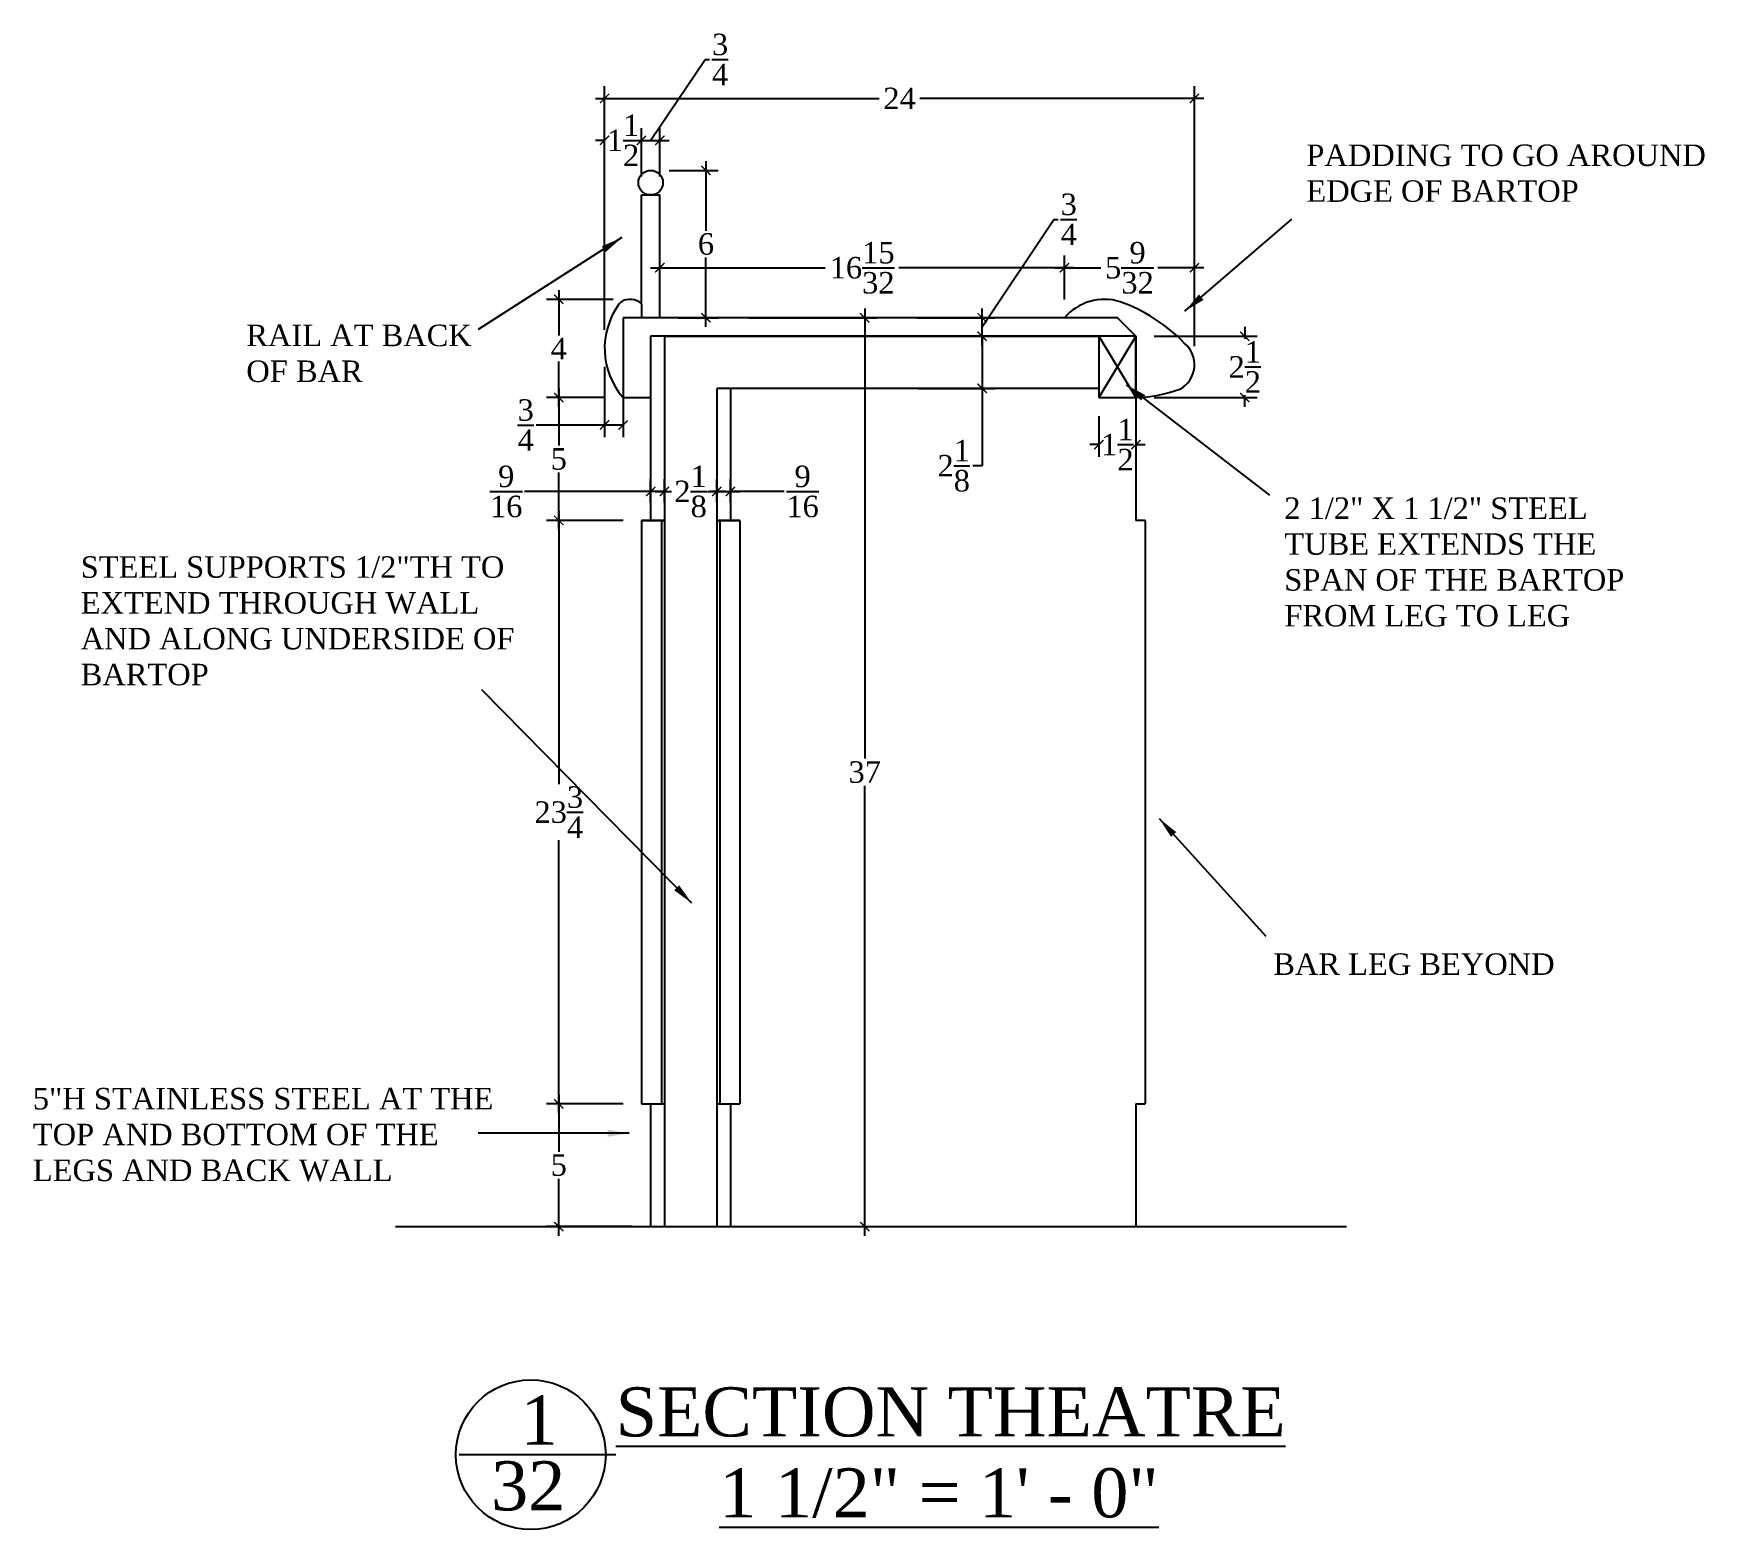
# Model space of a CAD drawing. Header units: inches. Extents: x -8 to 7069, y -18 to 1274.
# Drawn here: x 6823.4 to 6891.5, y 1057.8 to 1118.7 of the extents above; entities that cross this region are included whole.
import ezdxf

# ---------------------------------------------------------------- set-up
doc = ezdxf.new("R2010")
doc.units = ezdxf.units.IN
doc.header["$MEASUREMENT"] = 0
doc.layers.add('VIEWPORT', color=7, linetype='Continuous')
doc.styles.add('BOOKMAN', font='BOOKOS.TTF')
doc.dimstyles.new('SACHI-1-1-2', dxfattribs={"dimtxt": 0.875, "dimasz": 0.375, "dimexe": 0.5, "dimexo": 0.75, "dimgap": 0.09, "dimtad": 0, "dimtih": 1, "dimtoh": 1, "dimdec": 5, "dimzin": 3, "dimdsep": 46, "dimlunit": 5, "dimtxsty": 'BOOKMAN', "dimblk": 'ARCHTICK', "dimcen": 0, "dimdle": 0.375, "dimclrd": 5, "dimclre": 5, "dimclrt": 5, "dimadec": 1, "dimazin": 0, "dimtfac": 1, "dimtdec": 5, "dimtofl": 0, "dimtmove": 0, "dimatfit": 3, "dimfxl": 0, "dimtolj": 1, "dimtzin": 0, "dimarcsym": 0})

# ---------------------------------------------------------------- blocks, each defined once
blk = doc.blocks.new('_ARCHTICK')
at = {"color": 0, "linetype": 'ByBlock', "const_width": 0.15}
blk.add_lwpolyline([(-0.5, -0.5), (0.5, 0.5)], dxfattribs=at)
blk = doc.blocks.new('*D422')
at = {"layer": 'Defpoints', "color": 0}
for p in [(6848.56, 1113.098), (6848.935, 1107.098), (6850.812, 1107.098)]:
    blk.add_point(p, dxfattribs=at)
at = {"layer": 'VIEWPORT', "color": 5, "lineweight": -2}
for p, q in [((6849.31, 1113.098), (6851.312, 1113.098)), ((6850.812, 1113.473), (6850.812, 1110.641)), ((6850.812, 1106.723), (6850.812, 1109.554)), ((6849.685, 1107.098), (6851.312, 1107.098))]:
    blk.add_line(p, q, dxfattribs=at)
at = {"layer": 'VIEWPORT', "color": 5, "lineweight": -2, "xscale": 0.375, "yscale": 0.375, "zscale": 0.375}
for p, rotation in [((6850.812, 1113.098), 90), ((6850.812, 1107.098), 270)]:
    blk.add_blockref('_ARCHTICK', p, dxfattribs=dict(at, rotation=rotation))
at = {"layer": 'VIEWPORT', "color": 5, "insert": (6850.812, 1110.098), "char_height": 0.875, "attachment_point": 5, "style": 'BOOKMAN'}
blk.add_mtext('\\A1;6', dxfattribs=at)
blk = doc.blocks.new('*D423')
at = {"layer": 'Defpoints', "color": 0}
for p in [(6847.784, 1107.848), (6844.819, 1103.848), (6847.435, 1103.848)]:
    blk.add_point(p, dxfattribs=at)
at = {"layer": 'VIEWPORT', "color": 5, "lineweight": -2}
for p, q in [((6844.819, 1108.223), (6844.819, 1106.375)), ((6847.034, 1107.848), (6844.319, 1107.848)), ((6844.819, 1103.473), (6844.819, 1105.32)), ((6846.685, 1103.848), (6844.319, 1103.848))]:
    blk.add_line(p, q, dxfattribs=at)
at = {"layer": 'VIEWPORT', "color": 5, "lineweight": -2, "xscale": 0.375, "yscale": 0.375, "zscale": 0.375}
for p, rotation in [((6844.819, 1107.848), 90), ((6844.819, 1103.848), 270)]:
    blk.add_blockref('_ARCHTICK', p, dxfattribs=dict(at, rotation=rotation))
at = {"layer": 'VIEWPORT', "color": 5, "insert": (6844.819, 1105.848), "char_height": 0.875, "attachment_point": 5, "style": 'BOOKMAN'}
blk.add_mtext('\\A1;4', dxfattribs=at)
blk = doc.blocks.new('*D424')
at = {"layer": 'Defpoints', "color": 0}
for p in [(6847.435, 1103.848), (6844.819, 1098.848), (6848.185, 1098.848)]:
    blk.add_point(p, dxfattribs=at)
at = {"layer": 'VIEWPORT', "color": 5, "lineweight": -2}
for p, q in [((6844.819, 1104.223), (6844.819, 1101.898)), ((6846.685, 1103.848), (6844.319, 1103.848)), ((6844.819, 1098.473), (6844.819, 1100.797)), ((6847.435, 1098.848), (6844.319, 1098.848))]:
    blk.add_line(p, q, dxfattribs=at)
at = {"layer": 'VIEWPORT', "color": 5, "lineweight": -2, "xscale": 0.375, "yscale": 0.375, "zscale": 0.375}
for p, rotation in [((6844.819, 1103.848), 90), ((6844.819, 1098.848), 270)]:
    blk.add_blockref('_ARCHTICK', p, dxfattribs=dict(at, rotation=rotation))
at = {"layer": 'VIEWPORT', "color": 5, "insert": (6844.819, 1101.348), "char_height": 0.875, "attachment_point": 5, "style": 'BOOKMAN'}
blk.add_mtext('\\A1;5', dxfattribs=at)
blk = doc.blocks.new('*D425')
at = {"layer": 'Defpoints', "color": 0}
for p in [(6848.185, 1098.848), (6844.819, 1075.098), (6848.185, 1075.098)]:
    blk.add_point(p, dxfattribs=at)
at = {"layer": 'VIEWPORT', "color": 5, "lineweight": -2}
for p, q in [((6847.435, 1098.848), (6844.319, 1098.848)), ((6844.819, 1099.223), (6844.819, 1088.114)), ((6844.819, 1074.723), (6844.819, 1085.831)), ((6847.435, 1075.098), (6844.319, 1075.098))]:
    blk.add_line(p, q, dxfattribs=at)
at = {"layer": 'VIEWPORT', "color": 5, "lineweight": -2, "xscale": 0.375, "yscale": 0.375, "zscale": 0.375}
for p, rotation in [((6844.819, 1098.848), 90), ((6844.819, 1075.098), 270)]:
    blk.add_blockref('_ARCHTICK', p, dxfattribs=dict(at, rotation=rotation))
at = {"layer": 'VIEWPORT', "color": 5, "insert": (6844.819, 1086.973), "char_height": 0.875, "attachment_point": 5, "style": 'BOOKMAN'}
blk.add_mtext('\\A1;23{\\H1.000000x;\\S3/4;}', dxfattribs=at)
blk = doc.blocks.new('*D426')
at = {"layer": 'Defpoints', "color": 0}
for p in [(6848.185, 1075.098), (6844.819, 1070.098), (6848.56, 1070.098)]:
    blk.add_point(p, dxfattribs=at)
at = {"layer": 'VIEWPORT', "color": 5, "lineweight": -2}
for p, q in [((6847.435, 1075.098), (6844.319, 1075.098)), ((6844.819, 1075.473), (6844.819, 1073.148)), ((6844.819, 1069.723), (6844.819, 1072.047)), ((6847.81, 1070.098), (6844.319, 1070.098))]:
    blk.add_line(p, q, dxfattribs=at)
at = {"layer": 'VIEWPORT', "color": 5, "lineweight": -2, "xscale": 0.375, "yscale": 0.375, "zscale": 0.375}
for p, rotation in [((6844.819, 1075.098), 90), ((6844.819, 1070.098), 270)]:
    blk.add_blockref('_ARCHTICK', p, dxfattribs=dict(at, rotation=rotation))
at = {"layer": 'VIEWPORT', "color": 5, "insert": (6844.819, 1072.598), "char_height": 0.875, "attachment_point": 5, "style": 'BOOKMAN'}
blk.add_mtext('\\A1;5', dxfattribs=at)
blk = doc.blocks.new('*D427')
at = {"layer": 'Defpoints', "color": 0}
for p in [(6870.697, 1116.029), (6846.685, 1105.852), (6870.697, 1105.19)]:
    blk.add_point(p, dxfattribs=at)
at = {"layer": 'VIEWPORT', "color": 5, "lineweight": -2}
for p, q in [((6846.685, 1106.602), (6846.685, 1116.529)), ((6870.697, 1105.94), (6870.697, 1116.529)), ((6846.31, 1116.029), (6857.867, 1116.029)), ((6871.072, 1116.029), (6859.515, 1116.029))]:
    blk.add_line(p, q, dxfattribs=at)
at = {"layer": 'VIEWPORT', "color": 5, "lineweight": -2, "xscale": 0.375, "yscale": 0.375, "zscale": 0.375, "rotation": 180}
blk.add_blockref('_ARCHTICK', (6846.685, 1116.029), dxfattribs=at)
at = {"layer": 'VIEWPORT', "color": 5, "lineweight": -2, "xscale": 0.375, "yscale": 0.375, "zscale": 0.375}
blk.add_blockref('_ARCHTICK', (6870.697, 1116.029), dxfattribs=at)
at = {"layer": 'VIEWPORT', "color": 5, "insert": (6858.691, 1116.029), "char_height": 0.875, "attachment_point": 5, "style": 'BOOKMAN'}
blk.add_mtext('\\A1;24', dxfattribs=at)
blk = doc.blocks.new('*D428')
at = {"layer": 'Defpoints', "color": 0}
for p in [(6846.685, 1105.852), (6847.435, 1105.852), (6847.435, 1102.732)]:
    blk.add_point(p, dxfattribs=at)
at = {"layer": 'VIEWPORT', "color": 5, "lineweight": -2}
for p, q in [((6846.685, 1105.102), (6846.685, 1102.232)), ((6847.435, 1105.102), (6847.435, 1102.232)), ((6846.685, 1102.732), (6843.904, 1102.732)), ((6847.435, 1102.732), (6846.31, 1102.732))]:
    blk.add_line(p, q, dxfattribs=at)
at = {"layer": 'VIEWPORT', "color": 5, "lineweight": -2, "xscale": 0.375, "yscale": 0.375, "zscale": 0.375, "rotation": 180}
blk.add_blockref('_ARCHTICK', (6846.685, 1102.732), dxfattribs=at)
at = {"layer": 'VIEWPORT', "color": 5, "lineweight": -2, "xscale": 0.375, "yscale": 0.375, "zscale": 0.375}
blk.add_blockref('_ARCHTICK', (6847.435, 1102.732), dxfattribs=at)
at = {"layer": 'VIEWPORT', "color": 5, "insert": (6843.474, 1102.732), "char_height": 0.875, "attachment_point": 5, "style": 'BOOKMAN'}
blk.add_mtext('\\A1;{\\H1.000000x;\\S3/4;}', dxfattribs=at)
blk = doc.blocks.new('*D429')
at = {"layer": 'Defpoints', "color": 0}
for p in [(6848.185, 1114.321), (6848.185, 1112.098), (6846.685, 1105.852)]:
    blk.add_point(p, dxfattribs=at)
at = {"layer": 'VIEWPORT', "color": 5, "lineweight": -2}
for p, q in [((6846.685, 1114.321), (6846.31, 1114.321)), ((6846.685, 1106.602), (6846.685, 1114.821)), ((6848.185, 1112.848), (6848.185, 1114.821)), ((6848.185, 1114.321), (6848.56, 1114.321))]:
    blk.add_line(p, q, dxfattribs=at)
at = {"layer": 'VIEWPORT', "color": 5, "lineweight": -2, "xscale": 0.375, "yscale": 0.375, "zscale": 0.375}
blk.add_blockref('_ARCHTICK', (6846.685, 1114.321), dxfattribs=at)
at = {"layer": 'VIEWPORT', "color": 5, "lineweight": -2, "xscale": 0.375, "yscale": 0.375, "zscale": 0.375, "rotation": 180}
blk.add_blockref('_ARCHTICK', (6848.185, 1114.321), dxfattribs=at)
at = {"layer": 'VIEWPORT', "color": 5, "insert": (6847.435, 1114.321), "char_height": 0.875, "attachment_point": 5, "style": 'BOOKMAN'}
blk.add_mtext('\\A1;1{\\H1.000000x;\\S1/2;}', dxfattribs=at)
blk = doc.blocks.new('*D430')
at = {"layer": 'Defpoints', "color": 0}
for p in [(6848.935, 1114.321), (6848.185, 1112.098), (6848.935, 1112.098)]:
    blk.add_point(p, dxfattribs=at)
at = {"layer": 'VIEWPORT', "color": 5, "lineweight": -2}
for p, q in [((6848.56, 1114.321), (6850.775, 1117.615)), ((6850.775, 1117.615), (6850.955, 1117.615)), ((6847.81, 1114.321), (6849.31, 1114.321)), ((6848.185, 1112.848), (6848.185, 1114.821)), ((6848.935, 1112.848), (6848.935, 1114.821))]:
    blk.add_line(p, q, dxfattribs=at)
at = {"layer": 'VIEWPORT', "color": 5, "lineweight": -2, "xscale": 0.375, "yscale": 0.375, "zscale": 0.375, "rotation": 180}
blk.add_blockref('_ARCHTICK', (6848.185, 1114.321), dxfattribs=at)
at = {"layer": 'VIEWPORT', "color": 5, "lineweight": -2, "xscale": 0.375, "yscale": 0.375, "zscale": 0.375}
blk.add_blockref('_ARCHTICK', (6848.935, 1114.321), dxfattribs=at)
at = {"layer": 'VIEWPORT', "color": 5, "insert": (6851.386, 1117.615), "char_height": 0.875, "attachment_point": 5, "style": 'BOOKMAN'}
blk.add_mtext('\\A1;{\\H1.000000x;\\S3/4;}', dxfattribs=at)
blk = doc.blocks.new('*D431')
at = {"layer": 'Defpoints', "color": 0}
for p in [(6865.401, 1109.136), (6848.935, 1107.098), (6865.401, 1107.098)]:
    blk.add_point(p, dxfattribs=at)
at = {"layer": 'VIEWPORT', "color": 5, "lineweight": -2}
for p, q in [((6848.935, 1107.848), (6848.935, 1109.636)), ((6865.401, 1107.848), (6865.401, 1109.636)), ((6848.56, 1109.136), (6855.67, 1109.136)), ((6865.776, 1109.136), (6858.665, 1109.136))]:
    blk.add_line(p, q, dxfattribs=at)
at = {"layer": 'VIEWPORT', "color": 5, "lineweight": -2, "xscale": 0.375, "yscale": 0.375, "zscale": 0.375, "rotation": 180}
blk.add_blockref('_ARCHTICK', (6848.935, 1109.136), dxfattribs=at)
at = {"layer": 'VIEWPORT', "color": 5, "lineweight": -2, "xscale": 0.375, "yscale": 0.375, "zscale": 0.375}
blk.add_blockref('_ARCHTICK', (6865.401, 1109.136), dxfattribs=at)
at = {"layer": 'VIEWPORT', "color": 5, "insert": (6857.168, 1109.136), "char_height": 0.875, "attachment_point": 5, "style": 'BOOKMAN'}
blk.add_mtext('\\A1;16{\\H1.000000x;\\S15/32;}', dxfattribs=at)
blk = doc.blocks.new('*D432')
at = {"layer": 'Defpoints', "color": 0}
for p in [(6870.697, 1109.136), (6865.401, 1107.098), (6870.697, 1105.19)]:
    blk.add_point(p, dxfattribs=at)
at = {"layer": 'VIEWPORT', "color": 5, "lineweight": -2}
for p, q in [((6865.401, 1107.848), (6865.401, 1109.636)), ((6870.697, 1105.94), (6870.697, 1109.636)), ((6865.026, 1109.136), (6866.89, 1109.136)), ((6871.072, 1109.136), (6869.208, 1109.136))]:
    blk.add_line(p, q, dxfattribs=at)
at = {"layer": 'VIEWPORT', "color": 5, "lineweight": -2, "xscale": 0.375, "yscale": 0.375, "zscale": 0.375, "rotation": 180}
blk.add_blockref('_ARCHTICK', (6865.401, 1109.136), dxfattribs=at)
at = {"layer": 'VIEWPORT', "color": 5, "lineweight": -2, "xscale": 0.375, "yscale": 0.375, "zscale": 0.375}
blk.add_blockref('_ARCHTICK', (6870.697, 1109.136), dxfattribs=at)
at = {"layer": 'VIEWPORT', "color": 5, "insert": (6868.049, 1109.136), "char_height": 0.875, "attachment_point": 5, "style": 'BOOKMAN'}
blk.add_mtext('\\A1;5{\\H1.000000x;\\S9/32;}', dxfattribs=at)
blk = doc.blocks.new('*D433')
at = {"layer": 'Defpoints', "color": 0}
for p in [(6849.122, 1100.03), (6848.56, 1098.848), (6849.122, 1098.848)]:
    blk.add_point(p, dxfattribs=at)
at = {"layer": 'VIEWPORT', "color": 5, "lineweight": -2}
for p, q in [((6848.56, 1100.03), (6843.431, 1100.03)), ((6849.122, 1100.03), (6848.185, 1100.03)), ((6848.56, 1099.598), (6848.56, 1100.53)), ((6849.122, 1099.598), (6849.122, 1100.53))]:
    blk.add_line(p, q, dxfattribs=at)
at = {"layer": 'VIEWPORT', "color": 5, "lineweight": -2, "xscale": 0.375, "yscale": 0.375, "zscale": 0.375, "rotation": 180}
blk.add_blockref('_ARCHTICK', (6848.56, 1100.03), dxfattribs=at)
at = {"layer": 'VIEWPORT', "color": 5, "lineweight": -2, "xscale": 0.375, "yscale": 0.375, "zscale": 0.375}
blk.add_blockref('_ARCHTICK', (6849.122, 1100.03), dxfattribs=at)
at = {"layer": 'VIEWPORT', "color": 5, "insert": (6842.679, 1100.03), "char_height": 0.875, "attachment_point": 5, "style": 'BOOKMAN'}
blk.add_mtext('\\A1;{\\H1.000000x;\\S9/16;}', dxfattribs=at)
blk = doc.blocks.new('*D434')
at = {"layer": 'Defpoints', "color": 0}
for p in [(6851.247, 1100.03), (6849.122, 1098.848), (6851.247, 1098.848)]:
    blk.add_point(p, dxfattribs=at)
at = {"layer": 'VIEWPORT', "color": 5, "lineweight": -2}
for p, q in [((6848.747, 1100.03), (6849.402, 1100.03)), ((6849.122, 1099.598), (6849.122, 1100.53)), ((6851.622, 1100.03), (6850.967, 1100.03)), ((6851.247, 1099.598), (6851.247, 1100.53))]:
    blk.add_line(p, q, dxfattribs=at)
at = {"layer": 'VIEWPORT', "color": 5, "lineweight": -2, "xscale": 0.375, "yscale": 0.375, "zscale": 0.375, "rotation": 180}
blk.add_blockref('_ARCHTICK', (6849.122, 1100.03), dxfattribs=at)
at = {"layer": 'VIEWPORT', "color": 5, "lineweight": -2, "xscale": 0.375, "yscale": 0.375, "zscale": 0.375}
blk.add_blockref('_ARCHTICK', (6851.247, 1100.03), dxfattribs=at)
at = {"layer": 'VIEWPORT', "color": 5, "insert": (6850.185, 1100.03), "char_height": 0.875, "attachment_point": 5, "style": 'BOOKMAN'}
blk.add_mtext('\\A1;2{\\H1.000000x;\\S1/8;}', dxfattribs=at)
blk = doc.blocks.new('*D435')
at = {"layer": 'Defpoints', "color": 0}
for p in [(6851.81, 1100.03), (6851.247, 1098.848), (6851.81, 1098.848)]:
    blk.add_point(p, dxfattribs=at)
at = {"layer": 'VIEWPORT', "color": 5, "lineweight": -2}
for p, q in [((6850.872, 1100.03), (6852.185, 1100.03)), ((6851.247, 1099.598), (6851.247, 1100.53)), ((6851.81, 1099.598), (6851.81, 1100.53)), ((6853.993, 1100.03), (6851.81, 1100.03))]:
    blk.add_line(p, q, dxfattribs=at)
at = {"layer": 'VIEWPORT', "color": 5, "lineweight": -2, "xscale": 0.375, "yscale": 0.375, "zscale": 0.375, "rotation": 180}
blk.add_blockref('_ARCHTICK', (6851.247, 1100.03), dxfattribs=at)
at = {"layer": 'VIEWPORT', "color": 5, "lineweight": -2, "xscale": 0.375, "yscale": 0.375, "zscale": 0.375}
blk.add_blockref('_ARCHTICK', (6851.81, 1100.03), dxfattribs=at)
at = {"layer": 'VIEWPORT', "color": 5, "insert": (6854.745, 1100.03), "char_height": 0.875, "attachment_point": 5, "style": 'BOOKMAN'}
blk.add_mtext('\\A1;{\\H1.000000x;\\S9/16;}', dxfattribs=at)
blk = doc.blocks.new('*D436')
at = {"layer": 'Defpoints', "color": 0}
for p in [(6858.705, 1106.348), (6862.053, 1106.348), (6858.705, 1104.223)]:
    blk.add_point(p, dxfattribs=at)
at = {"layer": 'VIEWPORT', "color": 5, "lineweight": -2}
for p, q in [((6859.455, 1106.348), (6862.553, 1106.348)), ((6862.053, 1106.348), (6862.053, 1103.848)), ((6859.455, 1104.223), (6862.553, 1104.223)), ((6862.053, 1104.223), (6862.053, 1101.076)), ((6862.053, 1101.076), (6861.678, 1101.076))]:
    blk.add_line(p, q, dxfattribs=at)
at = {"layer": 'VIEWPORT', "color": 5, "lineweight": -2, "xscale": 0.375, "yscale": 0.375, "zscale": 0.375}
for p, rotation in [((6862.053, 1106.348), 90), ((6862.053, 1104.223), 270)]:
    blk.add_blockref('_ARCHTICK', p, dxfattribs=dict(at, rotation=rotation))
at = {"layer": 'VIEWPORT', "color": 5, "insert": (6860.896, 1101.076), "char_height": 0.875, "attachment_point": 5, "style": 'BOOKMAN'}
blk.add_mtext('\\A1;2{\\H1.000000x;\\S1/8;}', dxfattribs=at)
blk = doc.blocks.new('*D437')
at = {"layer": 'Defpoints', "color": 0}
for p in [(6858.678, 1107.098), (6862.053, 1107.098), (6858.705, 1106.348)]:
    blk.add_point(p, dxfattribs=at)
at = {"layer": 'VIEWPORT', "color": 5, "lineweight": -2}
for p, q in [((6862.053, 1106.723), (6864.968, 1111.105)), ((6864.968, 1111.105), (6865.148, 1111.105)), ((6859.428, 1107.098), (6862.553, 1107.098)), ((6862.053, 1105.973), (6862.053, 1107.473)), ((6859.455, 1106.348), (6862.553, 1106.348))]:
    blk.add_line(p, q, dxfattribs=at)
at = {"layer": 'VIEWPORT', "color": 5, "lineweight": -2, "xscale": 0.375, "yscale": 0.375, "zscale": 0.375}
for p, rotation in [((6862.053, 1107.098), 90), ((6862.053, 1106.348), 270)]:
    blk.add_blockref('_ARCHTICK', p, dxfattribs=dict(at, rotation=rotation))
at = {"layer": 'VIEWPORT', "color": 5, "insert": (6865.579, 1111.105), "char_height": 0.875, "attachment_point": 5, "style": 'BOOKMAN'}
blk.add_mtext('\\A1;{\\H1.000000x;\\S3/4;}', dxfattribs=at)
blk = doc.blocks.new('*D438')
at = {"layer": 'Defpoints', "color": 0}
for p in [(6866.81, 1103.848), (6868.31, 1103.848), (6868.31, 1101.937)]:
    blk.add_point(p, dxfattribs=at)
at = {"layer": 'VIEWPORT', "color": 5, "lineweight": -2}
for p, q in [((6866.81, 1103.098), (6866.81, 1101.437)), ((6868.31, 1103.098), (6868.31, 1101.437)), ((6866.81, 1101.937), (6866.435, 1101.937)), ((6868.31, 1101.937), (6868.685, 1101.937))]:
    blk.add_line(p, q, dxfattribs=at)
at = {"layer": 'VIEWPORT', "color": 5, "lineweight": -2, "xscale": 0.375, "yscale": 0.375, "zscale": 0.375}
blk.add_blockref('_ARCHTICK', (6866.81, 1101.937), dxfattribs=at)
at = {"layer": 'VIEWPORT', "color": 5, "lineweight": -2, "xscale": 0.375, "yscale": 0.375, "zscale": 0.375, "rotation": 180}
blk.add_blockref('_ARCHTICK', (6868.31, 1101.937), dxfattribs=at)
at = {"layer": 'VIEWPORT', "color": 5, "insert": (6867.56, 1101.937), "char_height": 0.875, "attachment_point": 5, "style": 'BOOKMAN'}
blk.add_mtext('\\A1;1{\\H1.000000x;\\S1/2;}', dxfattribs=at)
blk = doc.blocks.new('*D439')
at = {"layer": 'Defpoints', "color": 0}
for p in [(6868.31, 1106.348), (6868.31, 1103.848), (6872.744, 1103.848)]:
    blk.add_point(p, dxfattribs=at)
at = {"layer": 'VIEWPORT', "color": 5, "lineweight": -2}
for p, q in [((6869.06, 1106.348), (6873.244, 1106.348)), ((6872.744, 1106.723), (6872.744, 1106.247)), ((6869.06, 1103.848), (6873.244, 1103.848)), ((6872.744, 1103.473), (6872.744, 1103.948))]:
    blk.add_line(p, q, dxfattribs=at)
at = {"layer": 'VIEWPORT', "color": 5, "lineweight": -2, "xscale": 0.375, "yscale": 0.375, "zscale": 0.375}
for p, rotation in [((6872.744, 1106.348), 90), ((6872.744, 1103.848), 270)]:
    blk.add_blockref('_ARCHTICK', p, dxfattribs=dict(at, rotation=rotation))
at = {"layer": 'VIEWPORT', "color": 5, "insert": (6872.744, 1105.098), "char_height": 0.875, "attachment_point": 5, "style": 'BOOKMAN'}
blk.add_mtext('\\A1;2{\\H1.000000x;\\S1/2;}', dxfattribs=at)
blk = doc.blocks.new('*D440')
at = {"layer": 'Defpoints', "color": 0}
for p in [(6851.81, 1107.098), (6857.275, 1107.098), (6851.81, 1070.098)]:
    blk.add_point(p, dxfattribs=at)
at = {"layer": 'VIEWPORT', "color": 5, "lineweight": -2}
for p, q in [((6852.56, 1107.098), (6857.775, 1107.098)), ((6857.275, 1107.473), (6857.275, 1089.149)), ((6857.275, 1069.723), (6857.275, 1088.047)), ((6852.56, 1070.098), (6857.775, 1070.098))]:
    blk.add_line(p, q, dxfattribs=at)
at = {"layer": 'VIEWPORT', "color": 5, "lineweight": -2, "xscale": 0.375, "yscale": 0.375, "zscale": 0.375}
for p, rotation in [((6857.275, 1107.098), 90), ((6857.275, 1070.098), 270)]:
    blk.add_blockref('_ARCHTICK', p, dxfattribs=dict(at, rotation=rotation))
at = {"layer": 'VIEWPORT', "color": 5, "insert": (6857.275, 1088.598), "char_height": 0.875, "attachment_point": 5, "style": 'BOOKMAN'}
blk.add_mtext('\\A1;37', dxfattribs=at)

msp = doc.modelspace()

# ---------------------------------------------------------------- linework, layer by layer
msp.add_line((6847.141447, 1060.812005), (6840.765017, 1060.812005))
msp.add_circle((6843.679958, 1060.812005), 3.048606)
at = {"layer": 'VIEWPORT'}
for p, q in [((6848.184946, 1112.097565), (6848.934946, 1112.097565)), ((6848.184946, 1107.646201), (6848.184946, 1112.097565)), ((6848.934946, 1107.097565), (6848.934946, 1112.097565)), ((6847.434946, 1107.097565), (6847.434946, 1103.847565)), ((6867.559946, 1107.097565), (6847.434946, 1107.097565)), ((6868.309946, 1106.347565), (6867.559946, 1107.097565)), ((6848.559946, 1106.347565), (6848.559946, 1098.847565)), ((6868.309946, 1106.347565), (6848.559946, 1106.347565)), ((6851.809946, 1104.222565), (6851.809946, 1098.847565)), ((6847.434946, 1103.847565), (6848.559946, 1103.847565)), ((6848.184946, 1098.847565), (6849.122446, 1098.847565)), ((6848.184946, 1098.847565), (6848.184946, 1075.097565)), ((6849.122446, 1098.847565), (6848.184946, 1098.847565)), ((6848.997446, 1098.847565), (6848.997446, 1075.097565)), ((6852.184946, 1098.847565), (6851.247446, 1098.847565)), ((6851.247446, 1098.847565), (6852.184946, 1098.847565)), ((6851.372446, 1098.847565), (6851.372446, 1075.097565)), ((6852.184946, 1098.847565), (6852.184946, 1075.097565)), ((6848.184946, 1075.097565), (6849.122446, 1075.097565)), ((6848.559946, 1075.097565), (6848.559946, 1070.097565)), ((6849.122446, 1075.097565), (6849.122446, 1070.097565)), ((6851.247446, 1075.097565), (6851.247446, 1070.097565)), ((6851.247446, 1075.097565), (6852.184946, 1075.097565)), ((6851.809946, 1075.097565), (6851.809946, 1070.097565)), ((6838.17365, 1070.097565), (6876.880933, 1070.097565))]:
    msp.add_line(p, q, dxfattribs=at)
at = {"layer": 'VIEWPORT', "color": 4}
for p, q in [((6847.783927, 1107.847565), (6847.668387, 1107.847565)), ((6848.184946, 1107.646201), (6848.184946, 1107.097565))]:
    msp.add_line(p, q, dxfattribs=at)
at = {"layer": 'VIEWPORT', "color": 6}
for p, q in [((6849.122446, 1106.347565), (6849.122446, 1070.097565)), ((6849.122446, 1106.347565), (6866.809946, 1106.347565)), ((6866.809946, 1106.347565), (6866.809946, 1104.222565)), ((6866.809946, 1106.347565), (6868.309946, 1103.847565)), ((6868.309946, 1106.347565), (6866.809946, 1103.847565)), ((6851.247446, 1104.222565), (6851.247446, 1070.097565)), ((6866.809946, 1104.222565), (6851.247446, 1104.222565))]:
    msp.add_line(p, q, dxfattribs=at)
at = {"layer": 'VIEWPORT', "color": 251}
for p, q in [((6868.309946, 1106.347565), (6868.309946, 1098.847565)), ((6868.684946, 1098.847565), (6868.309946, 1098.847565)), ((6868.684946, 1098.847565), (6868.684946, 1075.097565)), ((6868.309946, 1075.097565), (6868.309946, 1070.097565)), ((6868.309946, 1075.097565), (6868.684946, 1075.097565))]:
    msp.add_line(p, q, dxfattribs=at)
at = {"layer": 'VIEWPORT', "color": 6}
msp.add_lwpolyline([(6866.809946, 1103.847565), (6868.309946, 1103.847565), (6868.309946, 1106.347565), (6866.809946, 1106.347565)], close=True, dxfattribs=at)
at = {"layer": 'VIEWPORT'}
msp.add_circle((6848.559946, 1112.597565), 0.5, dxfattribs=at)
at = {"layer": 'VIEWPORT', "color": 4}
for centre, radius, start, end in [((6849.738454, 1105.852116), 3.053585, 143.90637427, 221.03033942), ((6847.668387, 1107.347565), 0.5, 90, 142.63600474), ((6847.783927, 1107.347565), 0.5, 36.67482251, 90), ((6867.033554, 1105.693702), 2.153438, 72.81405134, 139.31372241), ((6865.372096, 1101.310815), 6.837798, 44.09210414, 70.36449339), ((6869.557544, 1105.19037), 1.139248, 298.69657138, 50.43743533), ((6868.099052, 1109.809445), 5.965609, 272.02592359, 289.6443896)]:
    msp.add_arc(centre, radius, start, end, dxfattribs=at)

# ---------------------------------------------------------------- texts
at = {"char_height": 2, "attachment_point": 1, "style": 'BOOKMAN'}
for s, insert, width in [('{\\LSECTION THEATRE}', (6847.140396, 1063.555376), 53.87060253), ('1', (6843.26294, 1063.224104), 2.23220125), ('32', (6842.063995, 1060.546152), 2.23220125), ('{\\L1 1/2" = 1\' - 0"}', (6851.354248, 1060.258499), 47.13222291)]:
    msp.add_mtext(s, dxfattribs=dict(at, insert=insert, width=width))
at = {"layer": 'VIEWPORT', "char_height": 0.875, "attachment_point": 1, "style": 'BOOKMAN'}
for s, insert, width in [('PADDING TO GO AROUND EDGE OF BARTOP', (6875.252452, 1114.152404), 17.38305958), ('RAIL AT BACK OF BAR ', (6832.100204, 1106.817941), 10.79033655), ('2 1/2" X 1 1/2" STEEL TUBE EXTENDS THE SPAN OF THE BARTOP FROM LEG TO LEG', (6874.353446, 1099.782844), 14.98570425), ('STEEL SUPPORTS 1/2"TH TO EXTEND THROUGH WALL AND ALONG UNDERSIDE OF BARTOP', (6825.357658, 1097.387909), 17.98238605), ('BAR LEG BEYOND', (6873.903943, 1081.222174), 11.68935922), ('5"H STAINLESS STEEL AT THE TOP AND BOTTOM OF THE LEGS AND BACK WALL', (6823.409839, 1075.744367), 18.88137576)]:
    msp.add_mtext(s, dxfattribs=dict(at, insert=insert, width=width))

# ---------------------------------------------------------------- dimensions: what is measured, and where the dimension line sits
at = {"layer": 'VIEWPORT'}
for base, p1, p2, picture, middle in [((6848.934946, 1114.321168), (6848.184946, 1112.097565), (6848.934946, 1112.097565), '*D430', (6851.0449, 1117.61504)), ((6851.809946, 1100.030031), (6851.247446, 1098.847565), (6851.809946, 1098.847565), '*D435', (6854.745322, 1100.994626))]:
    dim = msp.add_linear_dim(base=base, p1=p1, p2=p2, dimstyle='SACHI-1-1-2', override={"dimtmove": 1}, dxfattribs=at)
    dim.commit()
    dim.dimension.update_dxf_attribs({"geometry": picture, "text_midpoint": middle, "dimtype": 160})
for base, p1, p2, picture, middle in [((6870.696792, 1116.029107), (6846.68487, 1105.852116), (6870.696792, 1105.19037), '*D427', (6858.690831, 1116.029107)), ((6848.184946, 1114.321168), (6846.68487, 1105.852116), (6848.184946, 1112.097565), '*D429', (6847.434908, 1114.321168)), ((6865.400622, 1109.136367), (6848.934946, 1107.097565), (6865.400622, 1107.097565), '*D431', (6857.167784, 1109.136367)), ((6868.309946, 1101.936924), (6866.809946, 1103.847565), (6868.309946, 1103.847565), '*D438', (6867.559946, 1101.936924))]:
    dim = msp.add_linear_dim(base=base, p1=p1, p2=p2, dimstyle='SACHI-1-1-2', dxfattribs=at)
    dim.commit()
    dim.dimension.update_dxf_attribs({"geometry": picture, "text_midpoint": middle})
for base, p1, p2, picture, middle in [((6850.812182, 1107.097565), (6848.559946, 1113.097565), (6848.934946, 1107.097565), '*D422', (6850.812182, 1110.097565)), ((6844.819148, 1103.847565), (6847.783927, 1107.847565), (6847.434946, 1103.847565), '*D423', (6844.819148, 1105.847565)), ((6857.274623, 1107.097565), (6851.809946, 1070.097565), (6851.809946, 1107.097565), '*D440', (6857.274623, 1088.597565)), ((6872.744361, 1103.847565), (6868.309946, 1106.347565), (6868.309946, 1103.847565), '*D439', (6872.744361, 1105.097565))]:
    dim = msp.add_linear_dim(base=base, p1=p1, p2=p2, angle=90, dimstyle='SACHI-1-1-2', dxfattribs=at)
    dim.commit()
    dim.dimension.update_dxf_attribs({"geometry": picture, "text_midpoint": middle})
dim = msp.add_linear_dim(base=(6862.053364, 1107.097565), p1=(6858.70522, 1106.347565), p2=(6858.678314, 1107.097565), angle=90, dimstyle='SACHI-1-1-2', override={"dimtmove": 1}, dxfattribs=at)
dim.commit()
dim.dimension.update_dxf_attribs({"geometry": '*D437', "text_midpoint": (6865.238314, 1111.104557), "dimtype": 160})
for base, p1, p2, picture, middle in [((6870.696792, 1109.136367), (6865.400622, 1107.097565), (6870.696792, 1105.19037), '*D432', (6868.048707, 1109.136367)), ((6851.247446, 1100.030031), (6849.122446, 1098.847565), (6851.247446, 1098.847565), '*D434', (6850.184946, 1100.030031))]:
    dim = msp.add_linear_dim(base=base, p1=p1, p2=p2, dimstyle='SACHI-1-1-2', override={"dimtmove": 1}, dxfattribs=at)
    dim.commit()
    dim.dimension.update_dxf_attribs({"geometry": picture, "text_midpoint": middle})
dim = msp.add_linear_dim(base=(6862.053364, 1106.347565), p1=(6858.70522, 1104.222565), p2=(6858.70522, 1106.347565), angle=90, dimstyle='SACHI-1-1-2', dxfattribs=at)
dim.commit()
dim.dimension.update_dxf_attribs({"geometry": '*D436', "text_midpoint": (6860.895891, 1101.076331), "dimtype": 160})
for base, p1, p2, picture, middle in [((6847.434946, 1102.731619), (6846.68487, 1105.852116), (6847.434946, 1105.852116), '*D428', (6843.473555, 1102.731619)), ((6849.122446, 1100.030031), (6848.559946, 1098.847565), (6849.122446, 1098.847565), '*D433', (6842.678897, 1100.030031))]:
    dim = msp.add_linear_dim(base=base, p1=p1, p2=p2, dimstyle='SACHI-1-1-2', dxfattribs=at)
    dim.commit()
    dim.dimension.update_dxf_attribs({"geometry": picture, "text_midpoint": middle, "dimtype": 160})
for base, p1, p2, picture, middle in [((6844.819148, 1098.847565), (6847.434946, 1103.847565), (6848.184946, 1098.847565), '*D424', (6844.819148, 1101.347565)), ((6844.819148, 1075.097565), (6848.184946, 1098.847565), (6848.184946, 1075.097565), '*D425', (6844.819148, 1086.972565)), ((6844.819148, 1070.097565), (6848.184946, 1075.097565), (6848.559946, 1070.097565), '*D426', (6844.819148, 1072.597565))]:
    dim = msp.add_linear_dim(base=base, p1=p1, p2=p2, angle=90, dimstyle='SACHI-1-1-2', override={"dimtmove": 1}, dxfattribs=at)
    dim.commit()
    dim.dimension.update_dxf_attribs({"geometry": picture, "text_midpoint": middle})

# ---------------------------------------------------------------- leaders
for points in [[(6870.310213, 1107.366716), (6874.655404, 1111.108793)], [(6847.385572, 1110.360376), (6841.542032, 1106.618307)], [(6867.912858, 1104.373064), (6873.756398, 1099.882577)], [(6850.232414, 1083.267775), (6841.691855, 1091.94938)], [(6869.261367, 1086.710485), (6873.606558, 1081.920632)], [(6847.685235, 1073.898224), (6841.542032, 1073.898224)]]:
    msp.add_leader(points, dimstyle='SACHI-1-1-2', override={"dimasz": 0.875, "dimgap": 0.09, "dimtad": 0, "dimclrd": 256}, dxfattribs=at)

doc.saveas('drawing.dxf')
